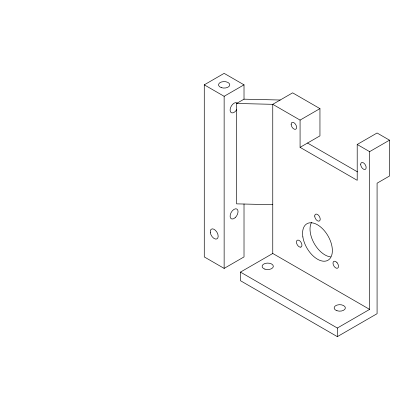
<?xml version="1.0" encoding="UTF-8"?>
<svg xmlns="http://www.w3.org/2000/svg" width="410" height="410" viewBox="0 0 410 410"><rect width="100%" height="100%" fill="white"/><g stroke="black" fill="none" stroke-linecap="round" stroke-linejoin="round"><path stroke-width="0.61" d="M236.698 109.716L236.498 110.023A5.622 3.244 -60 0 1 230.979 112.437A5.622 3.244 -60 0 1 231.527 105.739A5.622 3.244 -60 0 1 237.067 103.028L237.231 103.161A5.622 3.244 -60 0 1 237.523 103.494M244.017 204.021L244.017 256.921L224.142 268.396L204.272 256.921L204.272 84.834L224.142 73.359L244.017 84.834L244.017 99.174L236.565 103.474L236.565 203.862L272.758 204.708M204.272 84.834L224.142 96.304L244.017 84.834M300.079 120.094L319.949 108.619L319.949 135.869L300.079 147.344L300.079 120.094L272.758 104.319L236.565 103.474M300.079 147.344L357.207 180.323L357.207 144.474L377.082 132.999L389.5 140.169L389.5 176.023L377.082 183.193L377.082 313.696L337.338 336.641L240.465 280.712L240.465 272.107L272.758 253.467L369.63 309.391L369.63 151.644L389.5 140.169M240.465 272.107L337.338 328.036L369.63 309.391M244.017 99.174L280.209 100.019M319.949 108.619L292.627 92.844L272.758 104.319L272.758 253.467M357.207 144.474L369.63 151.644M307.531 143.039L357.448 171.862M337.338 328.036L337.338 336.641M224.142 96.304L224.142 268.396M330.624 256.88A21.079 12.167 60 0 1 314.039 243.171A21.079 12.167 60 0 1 311.554 222.363M314.736 216.034L314.757 216.459A3.864 2.229 60 0 0 317.468 220.77A3.864 2.229 60 0 0 320.174 219.586L320.2 219.191A3.864 2.229 60 0 0 317.468 214.456A3.864 2.229 60 0 0 314.736 216.034M300.848 247.086L300.55 247.148A3.864 2.229 60 0 1 296.814 243.837A3.864 2.229 60 0 1 297.814 240.106L298.137 240.106A3.864 2.229 60 0 1 301.55 243.412A3.864 2.229 60 0 1 300.848 247.086M336.974 262.584L336.794 262.426A3.864 2.229 60 0 0 333.386 261.795A3.864 2.229 60 0 0 334.088 266.28L334.386 266.679A3.864 2.229 60 0 0 338.117 267.684A3.864 2.229 60 0 0 337.117 262.795L336.974 262.584M210.309 232.624A5.622 3.244 60 0 0 216.828 238.938A5.622 3.244 60 0 0 215.486 230.369A5.622 3.244 60 0 0 210.309 232.624M302.852 236.908A21.079 12.167 60 0 0 327.293 260.601A21.079 12.167 60 0 0 322.255 228.462A21.079 12.167 60 0 0 302.852 236.908M360.687 164.405A3.864 2.229 60 0 0 364.787 169.504A3.864 2.229 60 0 0 364.787 164.041A3.864 2.229 60 0 0 360.687 164.405M291.136 124.25A3.864 2.229 60 0 0 295.236 129.35A3.864 2.229 60 0 0 295.236 123.887A3.864 2.229 60 0 0 291.136 124.25M235.109 217.741A5.622 3.244 -60 0 0 236.888 209.033A5.622 3.244 -60 0 0 230.241 214.927A5.622 3.244 -60 0 0 235.109 217.741M221.333 87.643A5.622 3.244 0 0 0 229.764 84.834A5.622 3.244 0 0 0 221.333 82.02A5.622 3.244 0 0 0 221.333 87.643M264.906 269.139A5.622 3.244 0 0 0 273.337 266.326A5.622 3.244 0 0 0 264.906 263.517A5.622 3.244 0 0 0 264.906 269.139M336.938 310.729A5.622 3.244 0 0 0 345.369 307.915A5.622 3.244 0 0 0 336.938 305.107A5.622 3.244 0 0 0 336.938 310.729"/></g></svg>
